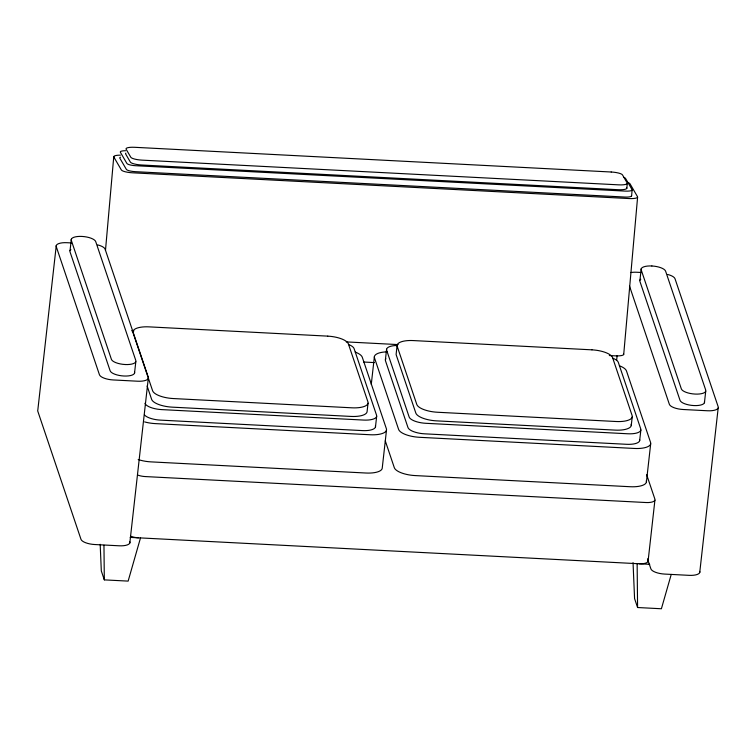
<?xml version="1.0" encoding="UTF-8"?>
<svg xmlns="http://www.w3.org/2000/svg" width="756" height="756" viewBox="0 0 756 756"><rect width="100%" height="100%" fill="white"/><g stroke="black" fill="none" stroke-linecap="round" stroke-linejoin="round"><path stroke-width="1.13" d="M105.471 250.51L113.769 156.596M626.837 188.301L627.272 183.443M631.6 195.936L632.12 189.992M623.709 354.46L637.601 197.155M56.275 245.483L37.819 410.064A12.379 4.432 6.4 0 0 37.8 411.226L80.986 539.321A12.379 4.432 6.4 0 0 94.736 544.528L119.164 545.794A12.379 4.432 6.4 0 0 129.834 541.854M70.034 250.69L71.319 239.208M134.521 373.237L135.815 361.746M129.815 543.016L148.28 378.435M368.04 403.222L367.066 411.831A18.569 6.653 6.4 0 1 350.964 416.424L172.264 407.153A18.569 6.653 6.4 0 1 151.625 399.348L147.118 385.976M371.272 384.388L374.4 356.548M375.486 426.885L376.658 416.358M385.409 359.771L386.59 349.244M386.496 430.107L382.205 468.38A18.768 6.728 6.4 0 1 365.923 473.02L150.983 461.878A18.768 6.728 6.4 0 1 138.187 459.525M397.146 345.161L396.182 353.77A18.569 6.653 6.4 0 0 396.286 355.093L415.819 413.041A18.569 6.653 6.4 0 0 436.448 420.856L615.157 430.117A18.569 6.653 6.4 0 0 631.165 424.21M616.622 360.243L617.151 355.575M639.935 280.24L641.22 268.758M631.26 425.524L632.224 416.915M639.67 440.587L640.852 430.06M646.399 482.082L650.689 443.8M648.053 561.453L654.913 500.217M704.431 402.778L705.717 391.296M699.725 572.566L718.181 407.985M140.503 537.913L128.133 581.109L104.319 579.88L101.313 570.95L100.179 544.301M671.233 574.428L661.396 608.76L637.582 607.522L634.577 598.601L633.046 562.681M651.87 265.98A12.37 4.432 6.4 0 1 665.611 271.177L705.735 390.134A12.37 4.432 6.4 0 1 695.076 394.074A12.37 4.432 6.4 0 1 681.336 388.877L641.211 269.92A12.37 4.432 6.4 0 1 651.87 265.98L651.889 265.98M71.584 242.941L66.934 242.704A12.379 4.432 6.4 0 0 56.265 246.645L99.442 374.74A12.379 4.432 6.4 0 0 113.202 379.947L137.63 381.213A12.379 4.432 6.4 0 0 148.299 377.272L105.112 249.178A12.379 4.432 6.4 0 0 97.666 244.897M641.485 272.491L636.835 272.255A12.379 4.432 6.4 0 0 630.939 272.547M131.572 330.769L133.925 330.892M346.267 341.901L398.166 344.594M609.327 355.537L615.223 355.849A9.904 2.249 5 0 0 623.634 354.006M363.693 362.029L374.296 362.587M125.146 364.524L125.165 364.524A12.37 4.432 6.4 0 0 135.834 360.593L95.728 241.636A12.37 4.432 6.4 0 0 81.96 236.43A12.37 4.432 6.4 0 0 71.3 240.37L111.406 359.327A12.37 4.432 6.4 0 0 125.165 364.524M130.202 537.384L649.725 564.316M629.55 286.222L669.353 404.29A12.379 4.432 6.4 0 0 683.103 409.497L707.531 410.763A12.379 4.432 6.4 0 0 718.2 406.822L675.013 278.728A12.379 4.432 6.4 0 0 667.576 274.447M646.654 474.702L654.932 499.243A10.31 3.695 6.4 0 1 646.04 502.532L145.341 476.573A10.31 3.695 6.4 0 1 137.762 475.08M647.514 558.845L650.888 568.871A12.379 4.432 6.4 0 0 664.647 574.078L689.066 575.344A12.379 4.432 6.4 0 0 699.735 571.404M385.276 440.861L394.311 467.68A18.768 6.728 6.4 0 0 415.176 475.581L630.107 486.722A18.768 6.728 6.4 0 0 646.295 480.74M637.138 563.664L637.582 607.522M103.959 545.246L104.319 579.88M704.45 401.625A12.37 4.432 6.4 0 1 693.781 405.556A12.37 4.432 6.4 0 1 680.041 400.359L639.916 281.402A12.37 4.432 6.4 0 1 640.786 279.2M134.54 372.075A12.37 4.432 6.4 0 1 123.88 376.006A12.37 4.432 6.4 0 1 110.14 370.809L70.015 251.852A12.37 4.432 6.4 0 1 70.875 249.65M627.612 182.423A9.904 2.249 5 0 1 630.013 183.812L637.525 196.711A9.904 2.249 5 0 1 629.124 198.554L132.489 172.803A9.904 2.249 5 0 1 121.357 169.949L113.844 157.05A9.904 2.249 5 0 1 120.374 155.15M631.534 195.577A7.919 1.795 5 0 1 624.815 197.051L135.267 171.669A7.919 1.795 5 0 1 126.356 169.382L119.835 158.184A7.919 1.795 5 0 1 120.544 157.21M125.581 150.727A7.919 1.795 5 0 0 120.365 152.239L126.885 163.438A7.919 1.795 5 0 0 135.787 165.725L625.335 191.107A7.919 1.795 5 0 0 632.063 189.633L625.543 178.435A7.919 1.795 5 0 0 623.615 177.32M626.762 187.847A10.026 2.277 5 0 1 618.247 189.709L141.646 164.997A10.026 2.277 5 0 1 130.372 162.115L125.666 154.016A10.026 2.277 5 0 1 125.883 153.147M619.4 365.762A18.768 6.728 6.4 0 1 626.478 370.95L650.585 442.468A18.768 6.728 6.4 0 1 634.407 448.45L419.467 437.299A18.768 6.728 6.4 0 1 398.61 429.408L374.494 357.881A18.768 6.728 6.4 0 1 387.11 351.852M639.595 439.519A15.016 5.377 6.4 0 1 626.648 444.301L424.655 433.831A15.016 5.377 6.4 0 1 407.966 427.509L385.494 360.839A15.016 5.377 6.4 0 1 385.9 358.769M612.634 358.164A15.016 5.377 6.4 0 1 618.295 362.322L640.776 428.992A15.016 5.377 6.4 0 1 627.83 433.774L425.836 423.303A15.016 5.377 6.4 0 1 409.147 416.981L386.675 350.311A15.016 5.377 6.4 0 1 396.758 345.483M355.207 352.06A18.768 6.728 6.4 0 1 362.285 357.248L386.392 428.775A18.768 6.728 6.4 0 1 370.213 434.747L155.282 423.606A18.768 6.728 6.4 0 1 144.594 421.905M375.401 425.817A15.016 5.377 6.4 0 1 362.455 430.599L160.461 420.128A15.016 5.377 6.4 0 1 144.424 414.902M348.44 344.471A15.016 5.377 6.4 0 1 354.101 348.62L376.582 415.29A15.016 5.377 6.4 0 1 363.636 420.071L161.642 409.601A15.016 5.377 6.4 0 1 144.954 403.279M648.062 560.489A10.31 3.695 6.4 0 1 639.17 563.768M138.471 537.809A10.31 3.695 6.4 0 1 130.901 536.316M611.207 172.009L134.606 147.297A10.026 2.277 5 0 0 126.091 149.159L130.797 157.248A10.026 2.277 5 0 0 142.081 160.14L618.682 184.851A10.026 2.277 5 0 0 627.187 182.99L622.481 174.891A10.026 2.277 5 0 0 611.207 172.009M327.764 336.136L149.064 326.866A18.569 6.653 6.4 0 0 133.056 332.782L152.599 390.729A18.569 6.653 6.4 0 0 173.228 398.544L351.927 407.815A18.569 6.653 6.4 0 0 367.936 401.899L348.403 343.952A18.569 6.653 6.4 0 0 327.764 336.136M591.957 349.839L413.258 340.569A18.569 6.653 6.4 0 0 397.25 346.484L416.783 404.432A18.569 6.653 6.4 0 0 437.422 412.247L616.121 421.508A18.569 6.653 6.4 0 0 632.129 415.592L612.587 357.645A18.569 6.653 6.4 0 0 591.957 349.839"/></g></svg>
